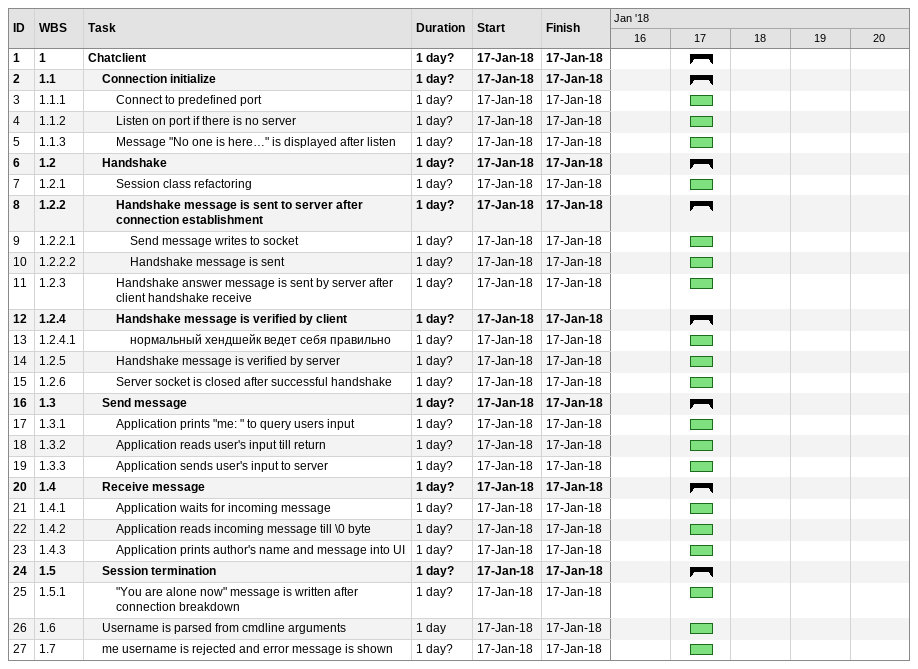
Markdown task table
| ID | WBS | Task | Duration | Start | Finish |
|---|---|---|---|---|---|
| 1 | 1 | **Chatclient** | 1d? | 2018-01-17 | 2018-01-17 |
| 2 | 1.1 | **Connection initialize** | 1d? | 2018-01-17 | 2018-01-17 |
| 3 | 1.1.1 | Connect to predefined port | 1d? | 2018-01-17 | 2018-01-17 |
| 4 | 1.1.2 | Listen on port if there is no server | 1d? | 2018-01-17 | 2018-01-17 |
| 5 | 1.1.3 | Message "No one is here…" is displayed after listen | 1d? | 2018-01-17 | 2018-01-17 |
| 6 | 1.2 | **Handshake** | 1d? | 2018-01-17 | 2018-01-17 |
| 7 | 1.2.1 | Session class refactoring | 1d? | 2018-01-17 | 2018-01-17 |
| 8 | 1.2.2 | **Handshake message is sent to server after connection establishment** | 1d? | 2018-01-17 | 2018-01-17 |
| 9 | 1.2.2.1 | Send message writes to socket | 1d? | 2018-01-17 | 2018-01-17 |
| 10 | 1.2.2.2 | Handshake message is sent | 1d? | 2018-01-17 | 2018-01-17 |
| 11 | 1.2.3 | Handshake answer message is sent by server after client handshake receive | 1d? | 2018-01-17 | 2018-01-17 |
| 12 | 1.2.4 | **Handshake message is verified by client** | 1d? | 2018-01-17 | 2018-01-17 |
| 13 | 1.2.4.1 | нормальный хендшейк ведет себя правильно | 1d? | 2018-01-17 | 2018-01-17 |
| 14 | 1.2.5 | Handshake message is verified by server | 1d? | 2018-01-17 | 2018-01-17 |
| 15 | 1.2.6 | Server socket is closed after successful handshake | 1d? | 2018-01-17 | 2018-01-17 |
| 16 | 1.3 | **Send message** | 1d? | 2018-01-17 | 2018-01-17 |
| 17 | 1.3.1 | Application prints "me: " to query users input | 1d? | 2018-01-17 | 2018-01-17 |
| 18 | 1.3.2 | Application reads user's input till return | 1d? | 2018-01-17 | 2018-01-17 |
| 19 | 1.3.3 | Application sends user's input to server | 1d? | 2018-01-17 | 2018-01-17 |
| 20 | 1.4 | **Receive message** | 1d? | 2018-01-17 | 2018-01-17 |
| 21 | 1.4.1 | Application waits for incoming message | 1d? | 2018-01-17 | 2018-01-17 |
| 22 | 1.4.2 | Application reads incoming message till \0 byte | 1d? | 2018-01-17 | 2018-01-17 |
| 23 | 1.4.3 | Application prints author's name and message into UI | 1d? | 2018-01-17 | 2018-01-17 |
| 24 | 1.5 | **Session termination** | 1d? | 2018-01-17 | 2018-01-17 |
| 25 | 1.5.1 | "You are alone now" message is written after connection breakdown | 1d? | 2018-01-17 | 2018-01-17 |
| 26 | 1.6 | Username is parsed from cmdline arguments | 1d | 2018-01-17 | 2018-01-17 |
| 27 | 1.7 | me username is rejected and error message is shown | 1d? | 2018-01-17 | 2018-01-17 |
